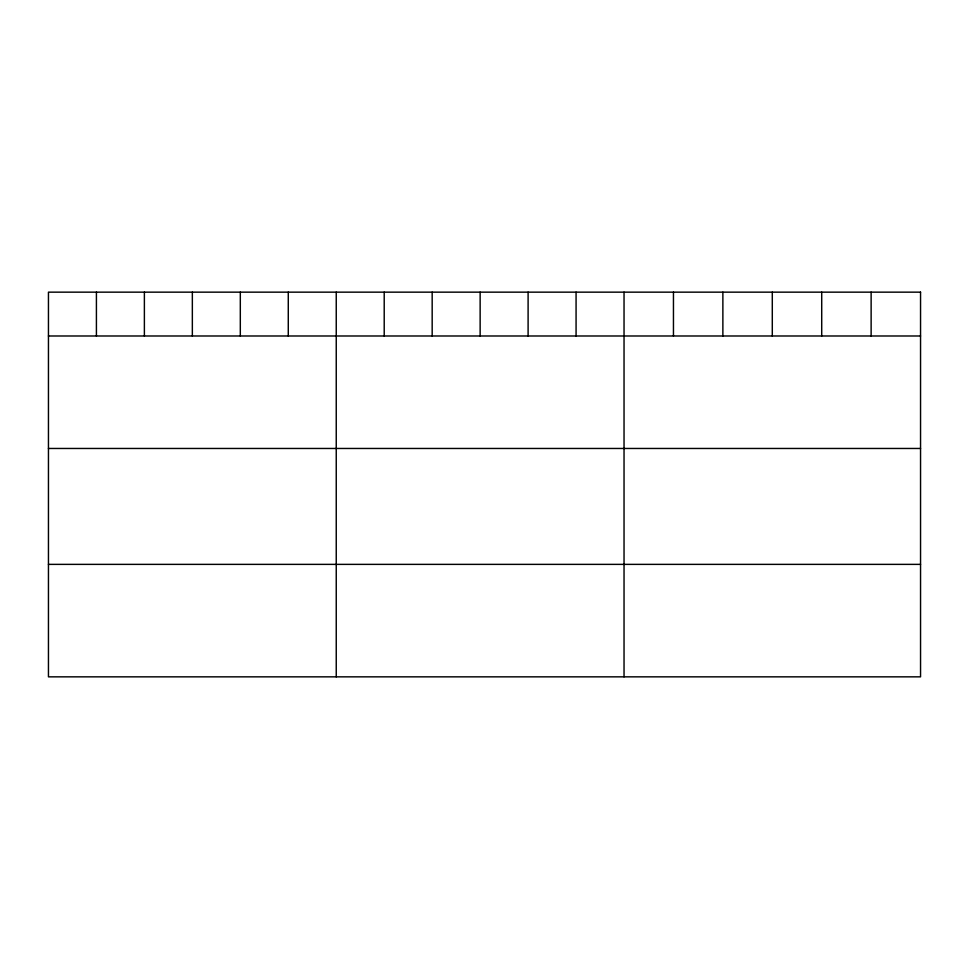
<?xml version="1.0" encoding="UTF-8"?>
<svg xmlns="http://www.w3.org/2000/svg" width="969" height="969" viewBox="0 0 969 969"><rect width="100%" height="100%" fill="white"/><g stroke="black" fill="none" stroke-linecap="round" stroke-linejoin="round"><path stroke-width="1.45" d="M48.45 335.989L920.55 335.989M48.45 448.465L920.55 448.465M48.45 564.37L920.55 564.37M871.131 292.153L871.131 335.989M821.712 292.153L821.712 335.989M772.293 292.153L772.293 335.989M722.874 292.153L722.874 335.989M673.455 292.153L673.455 335.989M624.036 292.153L624.036 676.846M576.071 292.153L576.071 335.989M528.105 292.153L528.105 335.989M480.139 292.153L480.139 335.989M432.174 292.153L432.174 335.989M384.208 292.153L384.208 335.989M336.243 292.153L336.243 676.846M288.277 292.153L288.277 335.989M240.312 292.153L240.312 335.989M192.346 292.153L192.346 335.989M144.381 292.153L144.381 335.989M96.415 292.153L96.415 335.989M920.55 292.153L48.45 292.153L48.45 676.846L920.55 676.846L920.55 292.153"/></g></svg>
